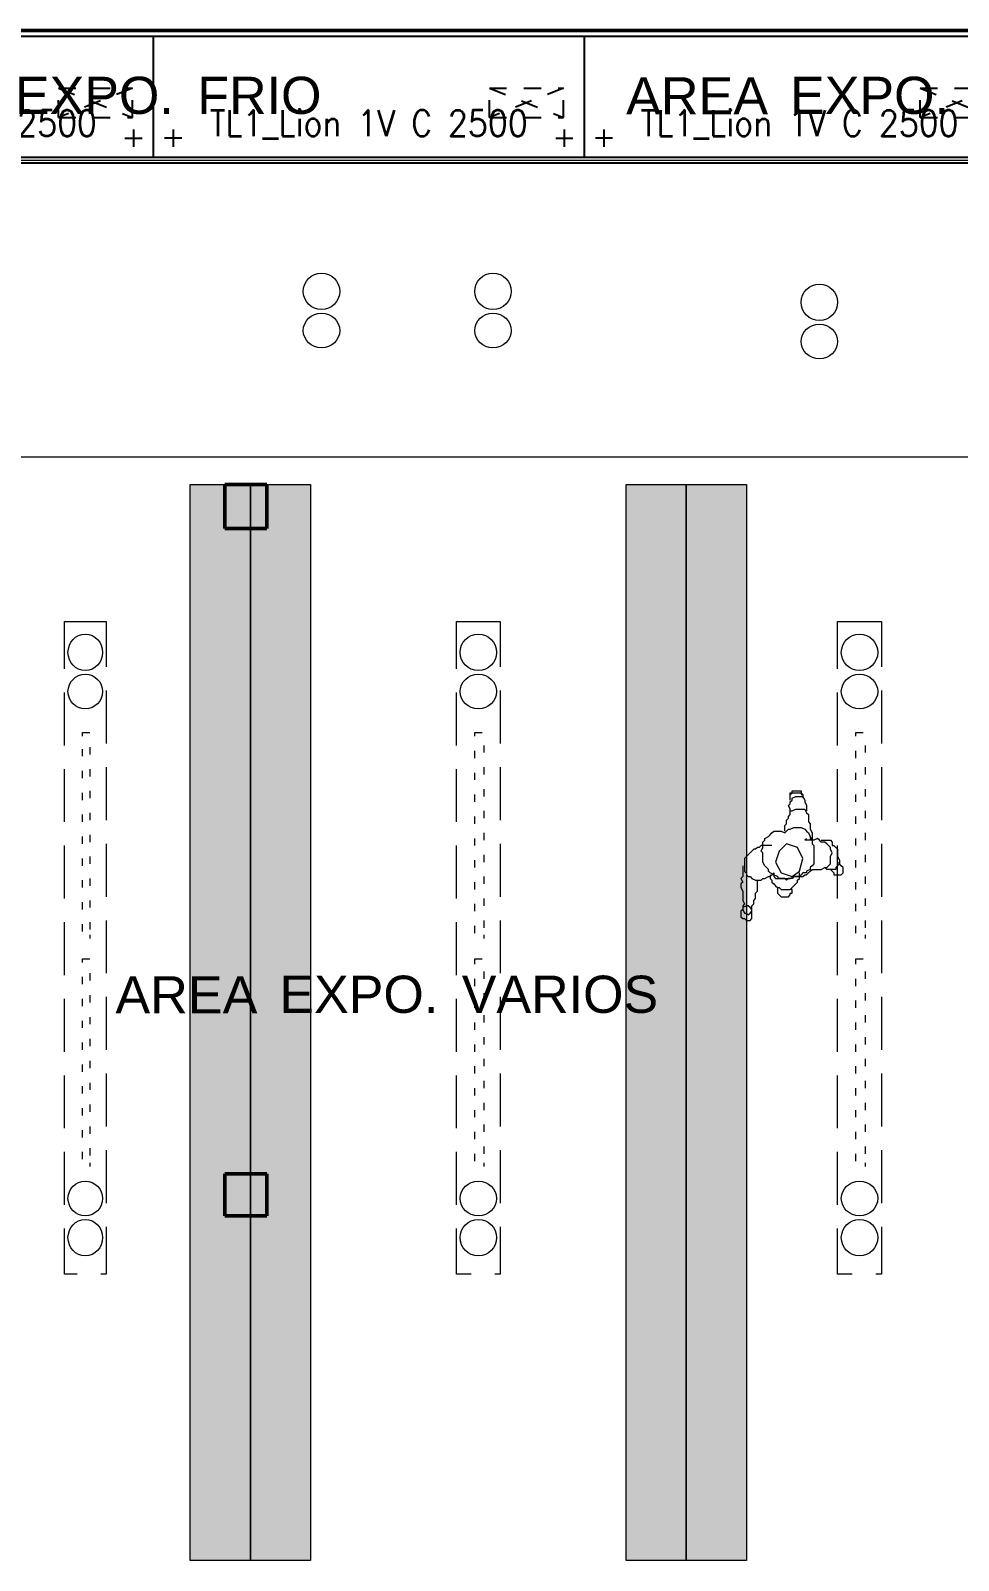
# Model space of a CAD drawing. Header units: millimetres. Extents: x 0.4 to 34.5, y 0.3 to 53.8.
# Drawn here: x 12.79 to 18.18, y 32.36 to 41.24 of the extents above; entities that cross this region are included whole.
import ezdxf
from ezdxf.enums import TextEntityAlignment as Align

# ---------------------------------------------------------------- set-up
doc = ezdxf.new("R2010")
doc.units = ezdxf.units.MM
doc.header["$MEASUREMENT"] = 0
doc.linetypes.add('TRATTEGGIATA', pattern=[0.75, 0.5, -0.25])
doc.linetypes.add('TRATTEGGIATA2', pattern=[0.375, 0.25, -0.125])
for name, color, linetype in [('BANCHI', 3, 'Continuous'), ('GOP', 1, 'Continuous'), ('Layer 1', 7, 'Continuous'), ('QUADRO_ELETTRICO', 8, 'Continuous'), ('SCARICHI', 3, 'Continuous'), ('TESTI20', 3, 'Continuous'), ('TETTO', 3, 'TRATTEGGIATA')]:
    doc.layers.add(name, color=color, linetype=linetype)
doc.styles.add('TESTI15', font='romans.shx', dxfattribs={"width": 0.9, "height": 1.5})

# ---------------------------------------------------------------- blocks, each defined once
blk = doc.blocks.new('LI_TL1_C_1V_250')
at = {"layer": 'BANCHI'}
blk.add_line((25, -7.35), (0, -7.35), dxfattribs=at)
at = {"layer": 'GOP'}
blk.add_lwpolyline([(25, 0), (0, 0), (0, -7), (25, -7)], dxfattribs=at)
at = {"layer": 'QUADRO_ELETTRICO', "linetype": 'TRATTEGGIATA2'}
for p, q in [((19.5, -3), (23.8, -4.7)), ((23.8, -3), (19.5, -4.7)), ((19.5, -3), (23.8, -3)), ((19.5, -4.7), (19.5, -3)), ((19.5, -3), (23.8, -4.7)), ((23.8, -3), (19.5, -4.7)), ((19.5, -3), (23.8, -3)), ((19.5, -4.7), (19.5, -3)), ((23.8, -4.7), (23.8, -3)), ((23.8, -4.7), (23.8, -3)), ((19.5, -4.7), (23.8, -4.7)), ((19.5, -4.7), (23.8, -4.7))]:
    blk.add_line(p, q, dxfattribs=at)
at = {"layer": 'SCARICHI'}
for p, q in [((1.65, -5.9), (0.65, -5.9)), ((1.15, -5.4), (1.15, -6.4)), ((23.35, -5.9), (24.35, -5.9)), ((23.85, -5.4), (23.85, -6.4))]:
    blk.add_line(p, q, dxfattribs=at)
at = {"layer": 'TETTO'}
blk.add_line((25, -7.35), (0, -7.35), dxfattribs=at)
at = {"layer": 'TESTI20', "style": 'TESTI15', "width": 0.9}
blk.add_text('TL1_Lion 1V C 2500', height=1.5, dxfattribs=at).set_placement((12.5, -5.064), align=Align.MIDDLE)

msp = doc.modelspace()

# ---------------------------------------------------------------- hatches: boundary and pattern name
at = {"layer": 'Layer 1', "true_color": 0xbbbbbb}
for points in [[(13.72, 38.604), (14.0693, 38.604), (14.0693, 32.3596), (13.72, 32.3596)], [(14.0693, 38.604), (14.4185, 38.604), (14.4185, 32.3596), (14.0693, 32.3596)], [(16.2495, 38.604), (16.5988, 38.604), (16.5988, 32.3596), (16.2495, 32.3596)], [(16.5988, 38.604), (16.948, 38.604), (16.948, 32.3596), (16.5988, 32.3596)]]:
    msp.add_hatch(color=9, dxfattribs=at).paths.add_polyline_path(points)

# ---------------------------------------------------------------- linework, layer by layer
at = {"layer": 'Layer 1', "color": 7, "lineweight": 50, "true_color": 0xffffff}
for points in [[(22.7479, 41.2394), (10.0792, 41.2394)], [(14.1645, 38.604), (13.9211, 38.604)], [(13.9211, 38.604), (13.9211, 38.35)], [(14.1645, 38.35), (14.1645, 38.604)], [(13.9211, 38.35), (14.1645, 38.35)], [(14.1645, 34.6034), (13.9211, 34.6034)], [(13.9211, 34.6034), (13.9211, 34.36)], [(14.1645, 34.36), (14.1645, 34.6034)], [(13.9211, 34.36), (14.1645, 34.36)]]:
    msp.add_lwpolyline(points, dxfattribs=at)
at = {"layer": 'Layer 1', "lineweight": 0}
for points in [[(10.1427, 40.4879), (24.2084, 40.4879), (24.2084, 38.7628), (10.1427, 38.7628), (10.1427, 40.4879)], [(13.72, 38.604), (14.0693, 38.604), (14.0693, 32.3596), (13.72, 32.3596), (13.72, 38.604)], [(14.0693, 38.604), (14.4185, 38.604), (14.4185, 32.3596), (14.0693, 32.3596), (14.0693, 38.604)], [(16.2495, 38.604), (16.5988, 38.604), (16.5988, 32.3596), (16.2495, 32.3596), (16.2495, 38.604)], [(16.5988, 38.604), (16.948, 38.604), (16.948, 32.3596), (16.5988, 32.3596), (16.5988, 38.604)], [(17.202, 36.699), (17.202, 36.7201), (17.1914, 36.7413), (17.202, 36.7519), (17.202, 36.7625), (17.2126, 36.7731), (17.2126, 36.7836), (17.2338, 36.7942), (17.2549, 36.7942), (17.2655, 36.7942), (17.2761, 36.7942), (17.2867, 36.7731), (17.2867, 36.7625), (17.2973, 36.7413), (17.2973, 36.7201), (17.2973, 36.7096)], [(17.202, 36.7731), (17.202, 36.7731), (17.202, 36.7836), (17.202, 36.7942), (17.202, 36.8048), (17.202, 36.8154), (17.2126, 36.8154), (17.2126, 36.826), (17.2232, 36.826), (17.2338, 36.826), (17.2444, 36.826), (17.2549, 36.826), (17.2655, 36.826), (17.2655, 36.8154), (17.2761, 36.8048), (17.2761, 36.7942), (17.2761, 36.7836)], [(17.202, 36.7942), (17.202, 36.8048), (17.2126, 36.8154), (17.2232, 36.8154), (17.2338, 36.8154), (17.2444, 36.8154), (17.2549, 36.8154), (17.2655, 36.8154), (17.2655, 36.8048), (17.2761, 36.8048), (17.2761, 36.7942), (17.2761, 36.7836)], [(17.1703, 36.5931), (17.1703, 36.6037), (17.1703, 36.6143), (17.1703, 36.6249), (17.1809, 36.6355), (17.1809, 36.6566), (17.1914, 36.6672), (17.1914, 36.6778), (17.202, 36.6884), (17.202, 36.7096), (17.2126, 36.7096), (17.2338, 36.7201), (17.2444, 36.7201), (17.2655, 36.7201), (17.2761, 36.7201), (17.2867, 36.7201), (17.2973, 36.699), (17.3079, 36.6884), (17.3079, 36.6672), (17.3079, 36.6461), (17.3185, 36.6355), (17.3185, 36.6143), (17.3185, 36.6037), (17.329, 36.5826), (17.329, 36.5614), (17.329, 36.5402), (17.3185, 36.5614)], [(17.1068, 36.3391), (17.0856, 36.3497), (17.075, 36.3603), (17.075, 36.3709), (17.0644, 36.3815), (17.0539, 36.3921), (17.0433, 36.4132), (17.0433, 36.4238), (17.0433, 36.445), (17.0433, 36.4661), (17.0327, 36.4767), (17.0433, 36.4979), (17.0433, 36.5191), (17.0433, 36.5296), (17.0539, 36.5402), (17.0539, 36.5508), (17.075, 36.5614), (17.0856, 36.572), (17.0962, 36.5826), (17.1068, 36.5931), (17.1174, 36.5931), (17.1385, 36.5931), (17.1491, 36.5931), (17.1703, 36.5826), (17.1809, 36.5931), (17.1914, 36.6037), (17.202, 36.6037), (17.2232, 36.6143), (17.2338, 36.6143), (17.2549, 36.6143), (17.2655, 36.6143), (17.2867, 36.6037), (17.2973, 36.5931), (17.3079, 36.5826), (17.3185, 36.5614), (17.3185, 36.5508), (17.329, 36.5402), (17.329, 36.5191), (17.3396, 36.5085), (17.3396, 36.4873), (17.3396, 36.4661), (17.3396, 36.4556), (17.3396, 36.4344), (17.3396, 36.4238), (17.3396, 36.4026), (17.329, 36.3921), (17.3185, 36.3815), (17.3185, 36.3709), (17.2973, 36.3603), (17.2973, 36.3497), (17.2761, 36.3497), (17.2655, 36.3391), (17.2549, 36.3285), (17.2338, 36.3285), (17.2232, 36.3285), (17.2126, 36.318), (17.1914, 36.318), (17.1809, 36.3074), (17.1703, 36.318), (17.1491, 36.318), (17.1385, 36.318), (17.1279, 36.3285), (17.1068, 36.3391), (17.0962, 36.3391)], [(17.0962, 36.5085), (17.075, 36.5085), (17.0539, 36.5085), (17.0327, 36.5085), (17.0221, 36.4979), (17.0115, 36.4979), (17.0009, 36.4873), (16.9904, 36.4873), (16.9798, 36.4767), (16.9692, 36.4661), (16.9586, 36.4556), (16.948, 36.445), (16.9374, 36.4344), (16.9374, 36.4132), (16.9374, 36.4026), (16.9374, 36.3815), (16.9374, 36.3603), (16.948, 36.3497), (16.948, 36.3391), (16.9586, 36.3285), (16.9692, 36.3285), (16.9798, 36.318), (17.0009, 36.3074), (17.0115, 36.3074), (17.0327, 36.3074), (17.0433, 36.318), (17.0539, 36.318), (17.075, 36.3285), (17.0856, 36.3285), (17.0962, 36.3391), (17.1068, 36.3497), (17.1068, 36.3391), (17.1068, 36.3285), (17.1174, 36.318), (17.1385, 36.318), (17.1491, 36.318), (17.1703, 36.318), (17.1809, 36.318), (17.202, 36.318), (17.2232, 36.3285), (17.2338, 36.3285), (17.2549, 36.3285), (17.2761, 36.3285), (17.2867, 36.3391), (17.2973, 36.3391), (17.3079, 36.3497), (17.3185, 36.3603), (17.329, 36.3709), (17.3502, 36.3709), (17.3608, 36.3709), (17.382, 36.3709), (17.4031, 36.3815), (17.4137, 36.3815), (17.4243, 36.3921), (17.4349, 36.4026), (17.4349, 36.4238), (17.4349, 36.4344), (17.4349, 36.445), (17.4454, 36.4661), (17.4349, 36.4873), (17.4349, 36.4979), (17.4243, 36.5085), (17.4137, 36.5191), (17.4031, 36.5296), (17.3925, 36.5296), (17.382, 36.5296), (17.3714, 36.5402), (17.3608, 36.5508), (17.3396, 36.5402), (17.3185, 36.5402), (17.3079, 36.5402), (17.2867, 36.5402), (17.2973, 36.5508)], [(17.2761, 36.4344), (17.2444, 36.4979), (17.1809, 36.5191), (17.1385, 36.4767), (17.1174, 36.4132), (17.1491, 36.3497), (17.2126, 36.3285), (17.2549, 36.3603), (17.2761, 36.4344)], [(17.382, 36.5402), (17.4031, 36.5402), (17.4243, 36.5402), (17.4349, 36.5402), (17.4454, 36.5296), (17.4454, 36.5085), (17.456, 36.5085), (17.4666, 36.4979), (17.4772, 36.4873), (17.4772, 36.4661), (17.4772, 36.445), (17.4878, 36.4238), (17.4878, 36.4026), (17.4772, 36.3921), (17.4666, 36.3815), (17.4666, 36.3709), (17.4454, 36.3709), (17.4243, 36.3709), (17.4137, 36.3709), (17.4031, 36.3815)], [(17.4349, 36.3709), (17.4454, 36.3603), (17.456, 36.3497), (17.456, 36.3391), (17.4666, 36.3391), (17.4878, 36.3391), (17.4984, 36.3391), (17.509, 36.3497), (17.509, 36.3709), (17.509, 36.3815), (17.4984, 36.3921), (17.4878, 36.4026), (17.4772, 36.4132)], [(16.9269, 36.3921), (16.9269, 36.3709), (16.9269, 36.3603), (16.9269, 36.3497), (16.9269, 36.3285), (16.9163, 36.318), (16.9269, 36.2968), (16.9163, 36.2862), (16.9163, 36.265), (16.9269, 36.2439), (16.9269, 36.2227), (16.9269, 36.2121), (16.9269, 36.191), (16.9374, 36.1698), (16.9269, 36.1592), (16.9269, 36.138), (16.9374, 36.1169), (16.948, 36.1169), (16.9586, 36.1063), (16.9692, 36.1169), (16.9798, 36.1275), (16.9798, 36.1486), (16.9798, 36.1592), (16.9904, 36.1698), (16.9904, 36.191), (17.0009, 36.2015), (17.0009, 36.2121), (17.0009, 36.2333), (17.0115, 36.2439), (17.0115, 36.265), (17.0115, 36.2756), (17.0115, 36.2968), (17.0115, 36.3074)], [(17.0856, 36.3391), (17.0856, 36.318), (17.0962, 36.3074), (17.0962, 36.2968), (17.1068, 36.2862), (17.1174, 36.2756), (17.1279, 36.265), (17.1385, 36.265), (17.1491, 36.2545), (17.1703, 36.2545), (17.1809, 36.2545), (17.202, 36.2545), (17.2126, 36.265), (17.2232, 36.2756), (17.2338, 36.2862), (17.2444, 36.2968), (17.2444, 36.3074), (17.2549, 36.318), (17.2549, 36.3285), (17.2549, 36.3497)], [(17.1279, 36.265), (17.1279, 36.265), (17.1279, 36.2545), (17.1279, 36.2439), (17.1279, 36.2333), (17.1385, 36.2227), (17.1491, 36.2121), (17.1597, 36.2121), (17.1703, 36.2121), (17.1809, 36.2121), (17.1914, 36.2121), (17.202, 36.2227), (17.202, 36.2333), (17.2126, 36.2333), (17.2126, 36.2439), (17.2126, 36.2545), (17.202, 36.2545)], [(16.9798, 36.138), (16.9692, 36.1486), (16.9586, 36.1592), (16.948, 36.1592), (16.9269, 36.1486), (16.9269, 36.138), (16.9163, 36.1275), (16.9163, 36.1063), (16.9163, 36.0957), (16.9269, 36.0851), (16.9374, 36.0851), (16.948, 36.0745), (16.9586, 36.0745), (16.9692, 36.0745), (16.9798, 36.0851), (16.9798, 36.1063), (16.9798, 36.1275)]]:
    msp.add_lwpolyline(points, dxfattribs=at)
at = {"layer": 'Layer 1', "color": 7, "lineweight": 5, "true_color": 0xeeeeee}
msp.add_lwpolyline([(10.1427, 40.4879), (24.2084, 40.4879), (24.2084, 38.7628), (10.1427, 38.7628), (10.1427, 40.4879)], dxfattribs=at)
at = {"layer": 'Layer 1', "color": 96, "lineweight": 5, "true_color": 0x008000}
for points in [[(13.72, 38.604), (14.0693, 38.604), (14.0693, 32.3596), (13.72, 32.3596), (13.72, 38.604)], [(14.0693, 38.604), (14.4185, 38.604), (14.4185, 32.3596), (14.0693, 32.3596), (14.0693, 38.604)], [(16.2495, 38.604), (16.5988, 38.604), (16.5988, 32.3596), (16.2495, 32.3596), (16.2495, 38.604)], [(16.5988, 38.604), (16.948, 38.604), (16.948, 32.3596), (16.5988, 32.3596), (16.5988, 38.604)]]:
    msp.add_lwpolyline(points, dxfattribs=at)
at = {"layer": 'Layer 1', "color": 252, "lineweight": 5, "true_color": 0x888888}
for points in [[(12.9897, 37.8103), (13.2332, 37.8103)], [(12.9897, 37.5351), (12.9897, 37.8103)], [(13.2332, 37.8103), (13.2332, 37.5457)], [(15.2652, 37.8103), (15.5192, 37.8103)], [(15.2652, 37.5351), (15.2652, 37.8103)], [(15.5192, 37.8103), (15.5192, 37.5457)], [(17.4772, 37.8103), (17.7312, 37.8103)], [(17.4772, 37.5351), (17.4772, 37.8103)], [(17.7312, 37.8103), (17.7312, 37.5457)], [(12.9897, 37.0906), (12.9897, 37.3975)], [(13.2332, 37.4081), (13.2332, 37.1011)], [(15.2652, 37.0906), (15.2652, 37.3975)], [(15.5192, 37.4081), (15.5192, 37.1011)], [(17.4772, 37.0906), (17.4772, 37.3975)], [(17.7312, 37.4081), (17.7312, 37.1011)], [(13.0956, 37.1646), (13.1379, 37.1646)], [(13.0956, 37.1435), (13.0956, 37.1646)], [(15.3711, 37.1646), (15.4134, 37.1646)], [(15.3711, 37.1435), (15.3711, 37.1646)], [(17.583, 37.1646), (17.6254, 37.1646)], [(17.583, 37.1435), (17.583, 37.1646)], [(13.0956, 37.0271), (13.0956, 37.0694)], [(13.1379, 37.08), (13.1379, 37.0376)], [(15.3711, 37.0165), (15.3711, 37.0588)], [(15.424, 37.0906), (15.424, 37.0482)], [(17.583, 37.0165), (17.583, 37.0588)], [(17.636, 37.0906), (17.636, 37.0482)], [(12.9897, 36.6461), (12.9897, 36.953)], [(13.0956, 36.9001), (13.0956, 36.9424)], [(13.1379, 36.953), (13.1379, 36.9106)], [(13.2332, 36.9636), (13.2332, 36.6566)], [(15.2652, 36.6461), (15.2652, 36.953)], [(15.424, 36.9636), (15.424, 36.9212)], [(15.5192, 36.9636), (15.5192, 36.6566)], [(17.4772, 36.6461), (17.4772, 36.953)], [(17.636, 36.9636), (17.636, 36.9212)], [(17.7312, 36.9636), (17.7312, 36.6566)], [(15.3711, 36.8895), (15.3711, 36.9318)], [(17.583, 36.8895), (17.583, 36.9318)], [(13.0956, 36.7731), (13.0956, 36.8154)], [(13.1379, 36.826), (13.1379, 36.7836)], [(15.3711, 36.7625), (15.3711, 36.8048)], [(15.424, 36.8366), (15.424, 36.7942)], [(17.583, 36.7625), (17.583, 36.8048)], [(17.636, 36.8366), (17.636, 36.7942)], [(13.0956, 36.6461), (13.0956, 36.6884)], [(13.1379, 36.699), (13.1379, 36.6566)], [(15.3711, 36.6355), (15.3711, 36.6778)], [(15.424, 36.7096), (15.424, 36.6672)], [(17.583, 36.6355), (17.583, 36.6778)], [(17.636, 36.7096), (17.636, 36.6672)], [(12.9897, 36.2015), (12.9897, 36.5085)], [(13.0956, 36.5191), (13.0956, 36.5614)], [(13.1379, 36.572), (13.1379, 36.5296)], [(13.2332, 36.5191), (13.2332, 36.2121)], [(15.2652, 36.2015), (15.2652, 36.5085)], [(15.3711, 36.5085), (15.3711, 36.5508)], [(15.424, 36.5826), (15.424, 36.5402)], [(15.5192, 36.5191), (15.5192, 36.2121)], [(17.4772, 36.2015), (17.4772, 36.5085)], [(17.583, 36.5085), (17.583, 36.5508)], [(17.636, 36.5826), (17.636, 36.5402)], [(17.7312, 36.5191), (17.7312, 36.2121)], [(13.0956, 36.3921), (13.0956, 36.4344)], [(13.1379, 36.445), (13.1379, 36.4026)], [(15.3711, 36.3815), (15.3711, 36.4238)], [(15.424, 36.4556), (15.424, 36.4132)], [(17.583, 36.3815), (17.583, 36.4238)], [(17.636, 36.4556), (17.636, 36.4132)], [(15.424, 36.3285), (15.424, 36.2862)], [(17.636, 36.3285), (17.636, 36.2862)], [(13.0956, 36.265), (13.0956, 36.3074)], [(13.1379, 36.318), (13.1379, 36.2756)], [(15.3711, 36.2545), (15.3711, 36.2968)], [(17.583, 36.2545), (17.583, 36.2968)], [(13.0956, 36.138), (13.0956, 36.1804)], [(13.1379, 36.191), (13.1379, 36.1486)], [(15.3711, 36.1275), (15.3711, 36.1698)], [(15.424, 36.2015), (15.424, 36.1592)], [(17.583, 36.1275), (17.583, 36.1698)], [(17.636, 36.2015), (17.636, 36.1592)], [(12.9897, 35.757), (12.9897, 36.0639)], [(13.0956, 36.011), (13.0956, 36.0534)], [(13.1379, 36.0639), (13.1379, 36.0216)], [(13.2332, 36.0745), (13.2332, 35.7676)], [(15.2652, 35.757), (15.2652, 36.0639)], [(15.424, 36.0745), (15.424, 36.0322)], [(15.5192, 36.0745), (15.5192, 35.7676)], [(17.4772, 35.757), (17.4772, 36.0639)], [(17.636, 36.0745), (17.636, 36.0322)], [(17.7312, 36.0745), (17.7312, 35.7676)], [(13.1379, 35.9899), (13.1379, 35.9687)], [(15.3711, 36.0004), (15.3711, 36.0428)], [(15.424, 35.9899), (15.424, 35.9687)], [(17.583, 36.0004), (17.583, 36.0428)], [(17.636, 35.9899), (17.636, 35.9687)], [(13.0956, 35.8523), (13.1379, 35.8523)], [(13.0956, 35.8311), (13.0956, 35.8523)], [(15.3711, 35.8523), (15.4134, 35.8523)], [(15.3711, 35.8205), (15.3711, 35.8523)], [(17.583, 35.8523), (17.6254, 35.8523)], [(17.583, 35.8205), (17.583, 35.8523)], [(13.0956, 35.7041), (13.0956, 35.7464)], [(13.1379, 35.7676), (13.1379, 35.7253)], [(15.3711, 35.6935), (15.3711, 35.7358)], [(15.424, 35.7782), (15.424, 35.7358)], [(17.583, 35.6935), (17.583, 35.7358)], [(17.636, 35.7782), (17.636, 35.7358)], [(12.9897, 35.3125), (12.9897, 35.6194)], [(13.0956, 35.5771), (13.0956, 35.6194)], [(13.1379, 35.6406), (13.1379, 35.5983)], [(13.2332, 35.63), (13.2332, 35.3231)], [(15.2652, 35.3125), (15.2652, 35.6194)], [(15.3711, 35.5665), (15.3711, 35.6088)], [(15.424, 35.6512), (15.424, 35.6088)], [(15.5192, 35.63), (15.5192, 35.3231)], [(17.4772, 35.3125), (17.4772, 35.6194)], [(17.583, 35.5665), (17.583, 35.6088)], [(17.636, 35.6512), (17.636, 35.6088)], [(17.7312, 35.63), (17.7312, 35.3231)], [(15.424, 35.5242), (15.424, 35.4819)], [(17.636, 35.5242), (17.636, 35.4819)], [(13.0956, 35.4501), (13.0956, 35.4924)], [(13.1379, 35.5136), (13.1379, 35.4713)], [(15.3711, 35.4395), (15.3711, 35.4819)], [(17.583, 35.4395), (17.583, 35.4819)], [(13.0956, 35.3231), (13.0956, 35.3654)], [(13.1379, 35.3866), (13.1379, 35.3443)], [(15.3711, 35.3125), (15.3711, 35.3548)], [(15.424, 35.3972), (15.424, 35.3548)], [(17.583, 35.3125), (17.583, 35.3548)], [(17.636, 35.3972), (17.636, 35.3548)], [(13.1379, 35.2596), (13.1379, 35.2173)], [(15.424, 35.2702), (15.424, 35.2278)], [(17.636, 35.2702), (17.636, 35.2278)], [(12.9897, 34.868), (12.9897, 35.1749)], [(13.0956, 35.1961), (13.0956, 35.2384)], [(13.2332, 35.1855), (13.2332, 34.8786)], [(15.2652, 34.868), (15.2652, 35.1749)], [(15.3711, 35.1855), (15.3711, 35.2278)], [(15.5192, 35.1855), (15.5192, 34.8786)], [(17.4772, 34.868), (17.4772, 35.1749)], [(17.583, 35.1855), (17.583, 35.2278)], [(17.7312, 35.1855), (17.7312, 34.8786)], [(13.0956, 35.0691), (13.0956, 35.1114)], [(13.1379, 35.1326), (13.1379, 35.0902)], [(15.3711, 35.0585), (15.3711, 35.1008)], [(15.424, 35.1432), (15.424, 35.1008)], [(17.583, 35.0585), (17.583, 35.1008)], [(17.636, 35.1432), (17.636, 35.1008)], [(13.1379, 35.0056), (13.1379, 34.9632)], [(15.424, 35.0162), (15.424, 34.9738)], [(17.636, 35.0162), (17.636, 34.9738)], [(13.0956, 34.9421), (13.0956, 34.9844)], [(15.3711, 34.9315), (15.3711, 34.9738)], [(17.583, 34.9315), (17.583, 34.9738)], [(13.0956, 34.8151), (13.0956, 34.8574)], [(13.1379, 34.8786), (13.1379, 34.8362)], [(15.3711, 34.8045), (15.3711, 34.8468)], [(15.424, 34.8892), (15.424, 34.8468)], [(17.583, 34.8045), (17.583, 34.8468)], [(17.636, 34.8892), (17.636, 34.8468)], [(12.9897, 34.4235), (12.9897, 34.7304)], [(13.0956, 34.6881), (13.0956, 34.7304)], [(13.1379, 34.7516), (13.1379, 34.7092)], [(13.2332, 34.741), (13.2332, 34.4341)], [(15.2652, 34.4235), (15.2652, 34.7304)], [(15.3711, 34.6775), (15.3711, 34.7198)], [(15.424, 34.7622), (15.424, 34.7198)], [(15.5192, 34.741), (15.5192, 34.4341)], [(17.4772, 34.4235), (17.4772, 34.7304)], [(17.583, 34.6775), (17.583, 34.7198)], [(17.636, 34.7622), (17.636, 34.7198)], [(17.7312, 34.741), (17.7312, 34.4341)], [(13.1379, 34.6669), (13.1379, 34.6457)], [(15.424, 34.6669), (15.424, 34.6457)], [(17.636, 34.6669), (17.636, 34.6457)], [(12.9897, 34.0213), (12.9897, 34.2859)], [(13.2332, 34.2965), (13.2332, 34.0213)], [(15.2652, 34.0213), (15.2652, 34.2859)], [(15.5192, 34.2965), (15.5192, 34.0213)], [(17.4772, 34.0213), (17.4772, 34.2859)], [(17.7312, 34.2965), (17.7312, 34.0213)], [(13.0638, 34.0213), (12.9897, 34.0213)], [(13.2332, 34.0213), (13.2014, 34.0213)], [(15.3499, 34.0213), (15.2652, 34.0213)], [(15.5192, 34.0213), (15.4875, 34.0213)], [(17.5619, 34.0213), (17.4772, 34.0213)], [(17.7312, 34.0213), (17.6995, 34.0213)]]:
    msp.add_lwpolyline(points, dxfattribs=at)
at = {"layer": 'Layer 1', "color": 7, "lineweight": 5, "true_color": 0xffffff}
for points in [[(17.202, 36.699), (17.202, 36.7201), (17.1914, 36.7413), (17.202, 36.7519), (17.202, 36.7625), (17.2126, 36.7731), (17.2126, 36.7836), (17.2338, 36.7942), (17.2549, 36.7942), (17.2655, 36.7942), (17.2761, 36.7942), (17.2867, 36.7731), (17.2867, 36.7625), (17.2973, 36.7413), (17.2973, 36.7201), (17.2973, 36.7096)], [(17.202, 36.7731), (17.202, 36.7731), (17.202, 36.7836), (17.202, 36.7942), (17.202, 36.8048), (17.202, 36.8154), (17.2126, 36.8154), (17.2126, 36.826), (17.2232, 36.826), (17.2338, 36.826), (17.2444, 36.826), (17.2549, 36.826), (17.2655, 36.826), (17.2655, 36.8154), (17.2761, 36.8048), (17.2761, 36.7942), (17.2761, 36.7836)], [(17.202, 36.7942), (17.202, 36.8048), (17.2126, 36.8154), (17.2232, 36.8154), (17.2338, 36.8154), (17.2444, 36.8154), (17.2549, 36.8154), (17.2655, 36.8154), (17.2655, 36.8048), (17.2761, 36.8048), (17.2761, 36.7942), (17.2761, 36.7836)], [(17.1703, 36.5931), (17.1703, 36.6037), (17.1703, 36.6143), (17.1703, 36.6249), (17.1809, 36.6355), (17.1809, 36.6566), (17.1914, 36.6672), (17.1914, 36.6778), (17.202, 36.6884), (17.202, 36.7096), (17.2126, 36.7096), (17.2338, 36.7201), (17.2444, 36.7201), (17.2655, 36.7201), (17.2761, 36.7201), (17.2867, 36.7201), (17.2973, 36.699), (17.3079, 36.6884), (17.3079, 36.6672), (17.3079, 36.6461), (17.3185, 36.6355), (17.3185, 36.6143), (17.3185, 36.6037), (17.329, 36.5826), (17.329, 36.5614), (17.329, 36.5402), (17.3185, 36.5614)], [(17.1068, 36.3391), (17.0856, 36.3497), (17.075, 36.3603), (17.075, 36.3709), (17.0644, 36.3815), (17.0539, 36.3921), (17.0433, 36.4132), (17.0433, 36.4238), (17.0433, 36.445), (17.0433, 36.4661), (17.0327, 36.4767), (17.0433, 36.4979), (17.0433, 36.5191), (17.0433, 36.5296), (17.0539, 36.5402), (17.0539, 36.5508), (17.075, 36.5614), (17.0856, 36.572), (17.0962, 36.5826), (17.1068, 36.5931), (17.1174, 36.5931), (17.1385, 36.5931), (17.1491, 36.5931), (17.1703, 36.5826), (17.1809, 36.5931), (17.1914, 36.6037), (17.202, 36.6037), (17.2232, 36.6143), (17.2338, 36.6143), (17.2549, 36.6143), (17.2655, 36.6143), (17.2867, 36.6037), (17.2973, 36.5931), (17.3079, 36.5826), (17.3185, 36.5614), (17.3185, 36.5508), (17.329, 36.5402), (17.329, 36.5191), (17.3396, 36.5085), (17.3396, 36.4873), (17.3396, 36.4661), (17.3396, 36.4556), (17.3396, 36.4344), (17.3396, 36.4238), (17.3396, 36.4026), (17.329, 36.3921), (17.3185, 36.3815), (17.3185, 36.3709), (17.2973, 36.3603), (17.2973, 36.3497), (17.2761, 36.3497), (17.2655, 36.3391), (17.2549, 36.3285), (17.2338, 36.3285), (17.2232, 36.3285), (17.2126, 36.318), (17.1914, 36.318), (17.1809, 36.3074), (17.1703, 36.318), (17.1491, 36.318), (17.1385, 36.318), (17.1279, 36.3285), (17.1068, 36.3391), (17.0962, 36.3391)], [(17.0962, 36.5085), (17.075, 36.5085), (17.0539, 36.5085), (17.0327, 36.5085), (17.0221, 36.4979), (17.0115, 36.4979), (17.0009, 36.4873), (16.9904, 36.4873), (16.9798, 36.4767), (16.9692, 36.4661), (16.9586, 36.4556), (16.948, 36.445), (16.9374, 36.4344), (16.9374, 36.4132), (16.9374, 36.4026), (16.9374, 36.3815), (16.9374, 36.3603), (16.948, 36.3497), (16.948, 36.3391), (16.9586, 36.3285), (16.9692, 36.3285), (16.9798, 36.318), (17.0009, 36.3074), (17.0115, 36.3074), (17.0327, 36.3074), (17.0433, 36.318), (17.0539, 36.318), (17.075, 36.3285), (17.0856, 36.3285), (17.0962, 36.3391), (17.1068, 36.3497), (17.1068, 36.3391), (17.1068, 36.3285), (17.1174, 36.318), (17.1385, 36.318), (17.1491, 36.318), (17.1703, 36.318), (17.1809, 36.318), (17.202, 36.318), (17.2232, 36.3285), (17.2338, 36.3285), (17.2549, 36.3285), (17.2761, 36.3285), (17.2867, 36.3391), (17.2973, 36.3391), (17.3079, 36.3497), (17.3185, 36.3603), (17.329, 36.3709), (17.3502, 36.3709), (17.3608, 36.3709), (17.382, 36.3709), (17.4031, 36.3815), (17.4137, 36.3815), (17.4243, 36.3921), (17.4349, 36.4026), (17.4349, 36.4238), (17.4349, 36.4344), (17.4349, 36.445), (17.4454, 36.4661), (17.4349, 36.4873), (17.4349, 36.4979), (17.4243, 36.5085), (17.4137, 36.5191), (17.4031, 36.5296), (17.3925, 36.5296), (17.382, 36.5296), (17.3714, 36.5402), (17.3608, 36.5508), (17.3396, 36.5402), (17.3185, 36.5402), (17.3079, 36.5402), (17.2867, 36.5402), (17.2973, 36.5508)], [(17.2761, 36.4344), (17.2444, 36.4979), (17.1809, 36.5191), (17.1385, 36.4767), (17.1174, 36.4132), (17.1491, 36.3497), (17.2126, 36.3285), (17.2549, 36.3603), (17.2761, 36.4344)], [(17.382, 36.5402), (17.4031, 36.5402), (17.4243, 36.5402), (17.4349, 36.5402), (17.4454, 36.5296), (17.4454, 36.5085), (17.456, 36.5085), (17.4666, 36.4979), (17.4772, 36.4873), (17.4772, 36.4661), (17.4772, 36.445), (17.4878, 36.4238), (17.4878, 36.4026), (17.4772, 36.3921), (17.4666, 36.3815), (17.4666, 36.3709), (17.4454, 36.3709), (17.4243, 36.3709), (17.4137, 36.3709), (17.4031, 36.3815)], [(17.4349, 36.3709), (17.4454, 36.3603), (17.456, 36.3497), (17.456, 36.3391), (17.4666, 36.3391), (17.4878, 36.3391), (17.4984, 36.3391), (17.509, 36.3497), (17.509, 36.3709), (17.509, 36.3815), (17.4984, 36.3921), (17.4878, 36.4026), (17.4772, 36.4132)], [(16.9269, 36.3921), (16.9269, 36.3709), (16.9269, 36.3603), (16.9269, 36.3497), (16.9269, 36.3285), (16.9163, 36.318), (16.9269, 36.2968), (16.9163, 36.2862), (16.9163, 36.265), (16.9269, 36.2439), (16.9269, 36.2227), (16.9269, 36.2121), (16.9269, 36.191), (16.9374, 36.1698), (16.9269, 36.1592), (16.9269, 36.138), (16.9374, 36.1169), (16.948, 36.1169), (16.9586, 36.1063), (16.9692, 36.1169), (16.9798, 36.1275), (16.9798, 36.1486), (16.9798, 36.1592), (16.9904, 36.1698), (16.9904, 36.191), (17.0009, 36.2015), (17.0009, 36.2121), (17.0009, 36.2333), (17.0115, 36.2439), (17.0115, 36.265), (17.0115, 36.2756), (17.0115, 36.2968), (17.0115, 36.3074)], [(17.0856, 36.3391), (17.0856, 36.318), (17.0962, 36.3074), (17.0962, 36.2968), (17.1068, 36.2862), (17.1174, 36.2756), (17.1279, 36.265), (17.1385, 36.265), (17.1491, 36.2545), (17.1703, 36.2545), (17.1809, 36.2545), (17.202, 36.2545), (17.2126, 36.265), (17.2232, 36.2756), (17.2338, 36.2862), (17.2444, 36.2968), (17.2444, 36.3074), (17.2549, 36.318), (17.2549, 36.3285), (17.2549, 36.3497)], [(17.1279, 36.265), (17.1279, 36.265), (17.1279, 36.2545), (17.1279, 36.2439), (17.1279, 36.2333), (17.1385, 36.2227), (17.1491, 36.2121), (17.1597, 36.2121), (17.1703, 36.2121), (17.1809, 36.2121), (17.1914, 36.2121), (17.202, 36.2227), (17.202, 36.2333), (17.2126, 36.2333), (17.2126, 36.2439), (17.2126, 36.2545), (17.202, 36.2545)], [(16.9798, 36.138), (16.9692, 36.1486), (16.9586, 36.1592), (16.948, 36.1592), (16.9269, 36.1486), (16.9269, 36.138), (16.9163, 36.1275), (16.9163, 36.1063), (16.9163, 36.0957), (16.9269, 36.0851), (16.9374, 36.0851), (16.948, 36.0745), (16.9586, 36.0745), (16.9692, 36.0745), (16.9798, 36.0851), (16.9798, 36.1063), (16.9798, 36.1275)]]:
    msp.add_lwpolyline(points, dxfattribs=at)
at = {"layer": 'Layer 1', "color": 252, "lineweight": 5, "true_color": 0x888888}
for points in [[(14.5879, 39.7259), (14.5879, 39.784), (14.5401, 39.8318), (14.482, 39.8318), (14.4239, 39.8318), (14.3762, 39.784), (14.3762, 39.7259), (14.3762, 39.6678), (14.4239, 39.6201), (14.482, 39.6201), (14.5401, 39.6201), (14.5879, 39.6678), (14.5879, 39.7259)], [(15.5827, 39.7259), (15.5827, 39.784), (15.535, 39.8318), (15.4769, 39.8318), (15.4188, 39.8318), (15.3711, 39.784), (15.3711, 39.7259), (15.3711, 39.6678), (15.4188, 39.6201), (15.4769, 39.6201), (15.535, 39.6201), (15.5827, 39.6678), (15.5827, 39.7259)], [(17.4772, 39.6624), (17.4772, 39.7205), (17.4295, 39.7682), (17.3714, 39.7682), (17.3133, 39.7682), (17.2655, 39.7205), (17.2655, 39.6624), (17.2655, 39.6043), (17.3133, 39.5566), (17.3714, 39.5566), (17.4295, 39.5566), (17.4772, 39.6043), (17.4772, 39.6624)], [(14.5879, 39.4984), (14.5879, 39.5535), (14.5401, 39.5989), (14.482, 39.5989), (14.4239, 39.5989), (14.3762, 39.5535), (14.3762, 39.4984), (14.3762, 39.4432), (14.4239, 39.3978), (14.482, 39.3978), (14.5401, 39.3978), (14.5879, 39.4432), (14.5879, 39.4984)], [(15.5827, 39.4984), (15.5827, 39.5535), (15.535, 39.5989), (15.4769, 39.5989), (15.4188, 39.5989), (15.3711, 39.5535), (15.3711, 39.4984), (15.3711, 39.4432), (15.4188, 39.3978), (15.4769, 39.3978), (15.535, 39.3978), (15.5827, 39.4432), (15.5827, 39.4984)], [(17.4772, 39.4349), (17.4772, 39.49), (17.4295, 39.5354), (17.3714, 39.5354), (17.3133, 39.5354), (17.2655, 39.49), (17.2655, 39.4349), (17.2655, 39.3797), (17.3133, 39.3343), (17.3714, 39.3343), (17.4295, 39.3343), (17.4772, 39.3797), (17.4772, 39.4349)], [(13.212, 37.6303), (13.212, 37.6884), (13.1666, 37.7362), (13.1114, 37.7362), (13.0563, 37.7362), (13.0109, 37.6884), (13.0109, 37.6303), (13.0109, 37.5722), (13.0563, 37.5245), (13.1114, 37.5245), (13.1666, 37.5245), (13.212, 37.5722), (13.212, 37.6303)], [(15.4981, 37.6303), (15.4981, 37.6884), (15.4503, 37.7362), (15.3922, 37.7362), (15.3341, 37.7362), (15.2864, 37.6884), (15.2864, 37.6303), (15.2864, 37.5722), (15.3341, 37.5245), (15.3922, 37.5245), (15.4503, 37.5245), (15.4981, 37.5722), (15.4981, 37.6303)], [(17.71, 37.6303), (17.71, 37.6884), (17.6623, 37.7362), (17.6042, 37.7362), (17.5461, 37.7362), (17.4984, 37.6884), (17.4984, 37.6303), (17.4984, 37.5722), (17.5461, 37.5245), (17.6042, 37.5245), (17.6623, 37.5245), (17.71, 37.5722), (17.71, 37.6303)], [(13.212, 37.4028), (13.212, 37.4579), (13.1666, 37.5033), (13.1114, 37.5033), (13.0563, 37.5033), (13.0109, 37.4579), (13.0109, 37.4028), (13.0109, 37.3476), (13.0563, 37.3022), (13.1114, 37.3022), (13.1666, 37.3022), (13.212, 37.3476), (13.212, 37.4028)], [(15.4981, 37.4028), (15.4981, 37.4579), (15.4503, 37.5033), (15.3922, 37.5033), (15.3341, 37.5033), (15.2864, 37.4579), (15.2864, 37.4028), (15.2864, 37.3476), (15.3341, 37.3022), (15.3922, 37.3022), (15.4503, 37.3022), (15.4981, 37.3476), (15.4981, 37.4028)], [(17.71, 37.4028), (17.71, 37.4579), (17.6623, 37.5033), (17.6042, 37.5033), (17.5461, 37.5033), (17.4984, 37.4579), (17.4984, 37.4028), (17.4984, 37.3476), (17.5461, 37.3022), (17.6042, 37.3022), (17.6623, 37.3022), (17.71, 37.3476), (17.71, 37.4028)], [(13.212, 34.4605), (13.212, 34.5157), (13.1666, 34.5611), (13.1114, 34.5611), (13.0563, 34.5611), (13.0109, 34.5157), (13.0109, 34.4605), (13.0109, 34.4054), (13.0563, 34.36), (13.1114, 34.36), (13.1666, 34.36), (13.212, 34.4054), (13.212, 34.4605)], [(15.4981, 34.4605), (15.4981, 34.5157), (15.4503, 34.5611), (15.3922, 34.5611), (15.3341, 34.5611), (15.2864, 34.5157), (15.2864, 34.4605), (15.2864, 34.4054), (15.3341, 34.36), (15.3922, 34.36), (15.4503, 34.36), (15.4981, 34.4054), (15.4981, 34.4605)], [(17.71, 34.4605), (17.71, 34.5157), (17.6623, 34.5611), (17.6042, 34.5611), (17.5461, 34.5611), (17.4984, 34.5157), (17.4984, 34.4605), (17.4984, 34.4054), (17.5461, 34.36), (17.6042, 34.36), (17.6623, 34.36), (17.71, 34.4054), (17.71, 34.4605)], [(13.212, 34.233), (13.212, 34.2911), (13.1666, 34.3388), (13.1114, 34.3388), (13.0563, 34.3388), (13.0109, 34.2911), (13.0109, 34.233), (13.0109, 34.1749), (13.0563, 34.1271), (13.1114, 34.1271), (13.1666, 34.1271), (13.212, 34.1749), (13.212, 34.233)], [(15.4981, 34.233), (15.4981, 34.2911), (15.4503, 34.3388), (15.3922, 34.3388), (15.3341, 34.3388), (15.2864, 34.2911), (15.2864, 34.233), (15.2864, 34.1749), (15.3341, 34.1271), (15.3922, 34.1271), (15.4503, 34.1271), (15.4981, 34.1749), (15.4981, 34.233)], [(17.71, 34.233), (17.71, 34.2911), (17.6623, 34.3388), (17.6042, 34.3388), (17.5461, 34.3388), (17.4984, 34.2911), (17.4984, 34.233), (17.4984, 34.1749), (17.5461, 34.1271), (17.6042, 34.1271), (17.6623, 34.1271), (17.71, 34.1749), (17.71, 34.233)]]:
    msp.add_open_spline(points, degree=3, knots=[0, 0, 0, 0, 1, 1, 1, 2, 2, 2, 3, 3, 3, 4, 4, 4, 4], dxfattribs=at)

# ---------------------------------------------------------------- block references
at = {"xscale": 0.1, "yscale": 0.1, "zscale": 0.1}
for p in [(11.0061, 41.2048), (13.5061, 41.2048), (16.0061, 41.2048)]:
    msp.add_blockref('LI_TL1_C_1V_250', p, dxfattribs=at)

# ---------------------------------------------------------------- texts
at = {"layer": 'Layer 1', "color": 7, "true_color": 0xffffff, "char_height": 0.215907, "attachment_point": 7}
for s, insert in [('\\fArial|b0|i0|c0|p34;\\W1; EXPO.', (12.6193, 40.7526)), ('\\fArial|b0|i0|c0|p34;\\W1; FRIO', (13.6776, 40.7526)), ('\\fArial|b0|i0|c0|p34;\\W1.00379;AREA', (16.2495, 40.7526)), ('\\fArial|b0|i0|c0|p34;\\W1; EXPO.', (17.1173, 40.7526)), ('\\fArial|b0|i0|c0|p34;\\W1.00379;AREA', (13.286, 35.5348)), ('\\fArial|b0|i0|c0|p34;\\W1; EXPO.', (14.1539, 35.5348)), ('\\fArial|b0|i0|c0|p34;\\W1; VARIOS', (15.2123, 35.5348))]:
    msp.add_mtext(s, dxfattribs=dict(at, insert=insert))

doc.saveas('drawing.dxf')
